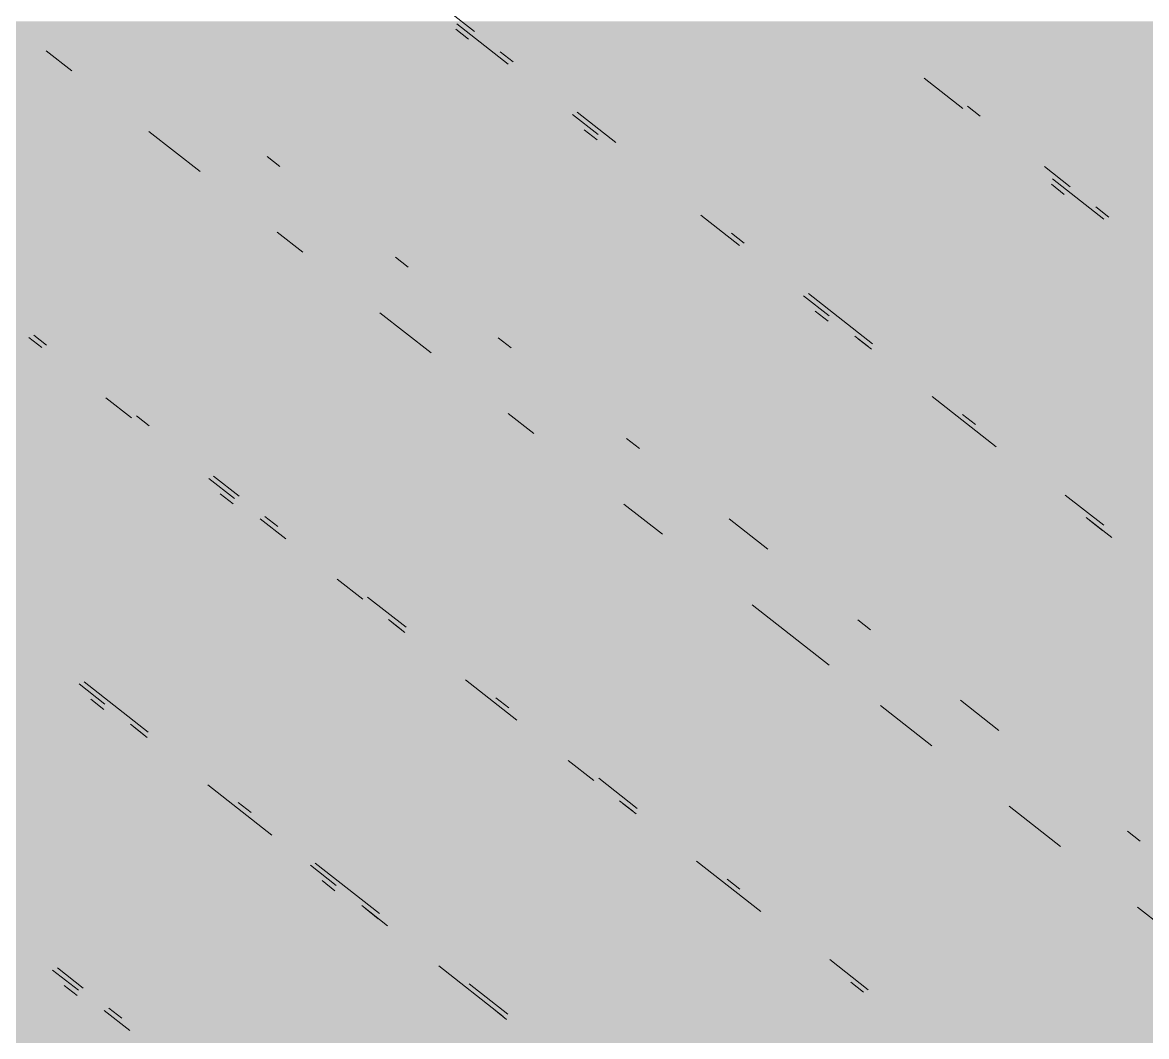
# Model space of a CAD drawing. Header units: millimetres. Extents: x 5 to 1315, y 5 to 292.
# Drawn here: x 1206.563 to 1209.481, y 87.401 to 90.034 of the extents above; entities that cross this region are included whole.
import ezdxf

# ---------------------------------------------------------------- set-up
doc = ezdxf.new("R2010")
doc.units = ezdxf.units.MM
doc.layers.add('EXISTING', color=7, linetype='Continuous')
doc.layers.add('IMAGES', color=7, linetype='Continuous')

# ---------------------------------------------------------------- blocks, each defined once
blk = doc.blocks.new('SHEET_03')
at = {"layer": 'EXISTING', "color": 250, "lineweight": 9}
for p, q in [((307.7367, 90.0103), (307.67, 90.0626)), ((307.7211, 89.9908), (307.6878, 90.0169)), ((307.6909, 90.0306), (307.8242, 89.926)), ((306.6243, 89.9606), (306.691, 89.9083)), ((307.8367, 89.9318), (307.8033, 89.958)), ((308.9035, 89.8892), (309.0035, 89.8108)), ((308.1033, 89.7226), (308.0033, 89.801)), ((309.0493, 89.7905), (309.016, 89.8166)), ((307.9908, 89.7952), (308.0575, 89.7429)), ((306.8909, 89.7513), (307.0242, 89.6467)), ((308.0544, 89.7292), (308.0211, 89.7553)), ((307.2314, 89.6603), (307.198, 89.6865)), ((309.2826, 89.6074), (309.216, 89.6597)), ((309.2368, 89.6277), (309.3701, 89.523)), ((309.2671, 89.5878), (309.2338, 89.614)), ((309.3826, 89.5289), (309.3493, 89.555)), ((308.3241, 89.5336), (308.4241, 89.4551)), ((307.2242, 89.4897), (307.2908, 89.4374)), ((308.4366, 89.461), (308.4032, 89.4871)), ((307.5646, 89.3987), (307.5313, 89.4249)), ((308.5907, 89.3243), (308.6573, 89.272)), ((308.7698, 89.1994), (308.6032, 89.3302)), ((307.4908, 89.2805), (307.6241, 89.1758)), ((308.6543, 89.2583), (308.621, 89.2845)), ((306.5799, 89.2164), (306.6132, 89.1902)), ((306.6257, 89.1961), (306.5924, 89.2223)), ((308.724, 89.2197), (308.7573, 89.1935)), ((307.8312, 89.1895), (307.7979, 89.2156)), ((308.7668, 89.1857), (308.7334, 89.2119)), ((306.7799, 89.0594), (306.8465, 89.0071)), ((308.924, 89.0627), (309.0906, 88.9319)), ((306.8923, 88.9868), (306.859, 89.013)), ((307.8241, 89.0189), (307.8907, 88.9665)), ((309.0364, 88.9901), (309.0031, 89.0163)), ((308.1645, 88.9279), (308.1312, 88.954)), ((307.0465, 88.8502), (307.1131, 88.7979)), ((307.1256, 88.8037), (307.059, 88.856)), ((307.1101, 88.7842), (307.0767, 88.8103)), ((308.124, 88.7834), (308.224, 88.705)), ((309.3697, 88.7285), (309.2697, 88.807)), ((307.2256, 88.7252), (307.1923, 88.7514)), ((307.1798, 88.7455), (307.2464, 88.6932)), ((308.4978, 88.6663), (308.3978, 88.7448)), ((309.3239, 88.7488), (309.3905, 88.6965)), ((309.3666, 88.7148), (309.3333, 88.741)), ((307.3797, 88.5886), (307.4464, 88.5363)), ((307.5589, 88.4637), (307.4589, 88.5421)), ((308.4573, 88.5218), (308.6572, 88.3649)), ((307.513, 88.484), (307.5464, 88.4578)), ((307.5558, 88.45), (307.5225, 88.4761)), ((308.7644, 88.457), (308.7311, 88.4832)), ((306.7107, 88.3163), (306.7773, 88.264)), ((306.8898, 88.1914), (306.7232, 88.3222)), ((307.713, 88.327), (307.8463, 88.2224)), ((306.7743, 88.2503), (306.741, 88.2765)), ((307.8255, 88.2544), (307.7921, 88.2805)), ((308.7905, 88.2603), (308.9238, 88.1556)), ((309.0977, 88.1954), (308.9977, 88.2739)), ((306.844, 88.2117), (306.8773, 88.1855)), ((306.8868, 88.1777), (306.8534, 88.2038)), ((307.9796, 88.1177), (308.0463, 88.0654)), ((307.044, 88.0547), (307.2106, 87.9239)), ((308.1587, 87.9928), (308.0588, 88.0713)), ((307.1564, 87.9821), (307.1231, 88.0083)), ((308.1129, 88.0131), (308.1462, 87.9869)), ((308.1557, 87.9791), (308.1223, 88.0053)), ((309.1238, 87.9987), (309.2571, 87.894)), ((309.4642, 87.9077), (309.4309, 87.9338)), ((307.3106, 87.8454), (307.3772, 87.7931)), ((307.4897, 87.7205), (307.3231, 87.8513)), ((308.3129, 87.8561), (308.4795, 87.7253)), ((307.3742, 87.7794), (307.3408, 87.8056)), ((308.4253, 87.7835), (308.392, 87.8097)), ((307.4439, 87.7408), (307.5105, 87.6885)), ((307.4866, 87.7068), (307.4533, 87.733)), ((309.4571, 87.7371), (309.5237, 87.6848)), ((307.6438, 87.5839), (307.8105, 87.4531)), ((308.7586, 87.5219), (308.6586, 87.6004)), ((306.6415, 87.5732), (306.7082, 87.5208)), ((306.7207, 87.5267), (306.654, 87.579)), ((306.7051, 87.5071), (306.6718, 87.5333)), ((307.823, 87.4589), (307.723, 87.5374)), ((308.7128, 87.5422), (308.7461, 87.5161)), ((306.7748, 87.4685), (306.8415, 87.4162)), ((306.8207, 87.4482), (306.7873, 87.4744)), ((307.8199, 87.4452), (307.7866, 87.4714))]:
    blk.add_line(p, q, dxfattribs=at)
at = {"layer": 'IMAGES', "color": 7}
for points in [[(306.4873, 89.941), (306.5836, 89.941), (306.4873, 90.0374), (306.5836, 90.0374)], [(306.5836, 89.941), (306.8727, 89.941), (306.5836, 90.0374), (306.8727, 90.0374)], [(306.8727, 89.941), (306.9691, 89.941), (306.8727, 90.0374), (306.9691, 90.0374)], [(306.9691, 89.941), (307.0655, 89.941), (306.9691, 90.0374), (307.0655, 90.0374)], [(307.0655, 89.941), (307.5473, 89.941), (307.0655, 90.0374), (307.5473, 90.0374)], [(307.5473, 89.941), (307.6436, 89.941), (307.5473, 90.0374), (307.6436, 90.0374)], [(307.6436, 89.941), (307.74, 89.941), (307.6436, 90.0374), (307.74, 90.0374)], [(307.74, 89.941), (307.8364, 89.941), (307.74, 90.0374), (307.8364, 90.0374)], [(307.8364, 89.941), (308.0291, 89.941), (307.8364, 90.0374), (308.0291, 90.0374)], [(308.0291, 89.941), (308.5109, 89.941), (308.0291, 90.0374), (308.5109, 90.0374)], [(308.5109, 89.941), (308.6073, 89.941), (308.5109, 90.0374), (308.6073, 90.0374)], [(308.6073, 89.941), (308.7036, 89.941), (308.6073, 90.0374), (308.7036, 90.0374)], [(308.7036, 89.941), (308.8, 89.941), (308.7036, 90.0374), (308.8, 90.0374)], [(308.8, 89.941), (308.8964, 89.941), (308.8, 90.0374), (308.8964, 90.0374)], [(308.8964, 89.941), (309.0891, 89.941), (308.8964, 90.0374), (309.0891, 90.0374)], [(309.0891, 89.941), (309.5709, 89.941), (309.0891, 90.0374), (309.5709, 90.0374)], [(306.4873, 89.8446), (306.5836, 89.8446), (306.4873, 89.941), (306.5836, 89.941)], [(306.5836, 89.8446), (306.68, 89.8446), (306.5836, 89.941), (306.68, 89.941)], [(306.68, 89.7482), (306.7764, 89.7482), (306.68, 89.941), (306.7764, 89.941)], [(306.7764, 89.8446), (306.8727, 89.8446), (306.7764, 89.941), (306.8727, 89.941)], [(306.8727, 89.8446), (307.0655, 89.8446), (306.8727, 89.941), (307.0655, 89.941)], [(307.0655, 89.8446), (307.1618, 89.8446), (307.0655, 89.941), (307.1618, 89.941)], [(307.1618, 89.8446), (307.5473, 89.8446), (307.1618, 89.941), (307.5473, 89.941)], [(307.5473, 89.8446), (307.6436, 89.8446), (307.5473, 89.941), (307.6436, 89.941)], [(307.6436, 89.8446), (307.74, 89.8446), (307.6436, 89.941), (307.74, 89.941)], [(307.74, 89.8446), (307.8364, 89.8446), (307.74, 89.941), (307.8364, 89.941)], [(307.8364, 89.8446), (307.9327, 89.8446), (307.8364, 89.941), (307.9327, 89.941)], [(307.9327, 89.8446), (308.0291, 89.8446), (307.9327, 89.941), (308.0291, 89.941)], [(308.0291, 89.8446), (308.1255, 89.8446), (308.0291, 89.941), (308.1255, 89.941)], [(308.1255, 89.8446), (308.7036, 89.8446), (308.1255, 89.941), (308.7036, 89.941)], [(308.7036, 89.8446), (308.8, 89.8446), (308.7036, 89.941), (308.8, 89.941)], [(308.8, 89.8446), (308.8964, 89.8446), (308.8, 89.941), (308.8964, 89.941)], [(308.8964, 89.8446), (308.9927, 89.8446), (308.8964, 89.941), (308.9927, 89.941)], [(308.9927, 89.8446), (309.0891, 89.8446), (308.9927, 89.941), (309.0891, 89.941)], [(309.0891, 89.8446), (309.1855, 89.8446), (309.0891, 89.941), (309.1855, 89.941)], [(309.1855, 89.8446), (309.6673, 89.8446), (309.1855, 89.941), (309.6673, 89.941)], [(306.1018, 89.7482), (306.5836, 89.7482), (306.1018, 89.8446), (306.5836, 89.8446)], [(306.5836, 89.7482), (306.68, 89.7482), (306.5836, 89.8446), (306.68, 89.8446)], [(306.7764, 89.7482), (306.8727, 89.7482), (306.7764, 89.8446), (306.8727, 89.8446)], [(306.8727, 89.7482), (307.0655, 89.7482), (306.8727, 89.8446), (307.0655, 89.8446)], [(307.0655, 89.7482), (307.1618, 89.7482), (307.0655, 89.8446), (307.1618, 89.8446)], [(307.1618, 89.7482), (307.2582, 89.7482), (307.1618, 89.8446), (307.2582, 89.8446)], [(307.2582, 89.7482), (307.74, 89.7482), (307.2582, 89.8446), (307.74, 89.8446)], [(307.74, 89.7482), (307.8364, 89.7482), (307.74, 89.8446), (307.8364, 89.8446)], [(307.8364, 89.7482), (307.9327, 89.7482), (307.8364, 89.8446), (307.9327, 89.8446)], [(307.9327, 89.7482), (308.0291, 89.7482), (307.9327, 89.8446), (308.0291, 89.8446)], [(308.0291, 89.7482), (308.1255, 89.7482), (308.0291, 89.8446), (308.1255, 89.8446)], [(308.1255, 89.7482), (308.2218, 89.7482), (308.1255, 89.8446), (308.2218, 89.8446)], [(308.2218, 89.7482), (308.8, 89.7482), (308.2218, 89.8446), (308.8, 89.8446)], [(308.8, 89.7482), (308.8964, 89.7482), (308.8, 89.8446), (308.8964, 89.8446)], [(308.8964, 89.7482), (309.0891, 89.7482), (308.8964, 89.8446), (309.0891, 89.8446)], [(309.0891, 89.7482), (309.2818, 89.7482), (309.0891, 89.8446), (309.2818, 89.8446)], [(309.2818, 89.7482), (309.7636, 89.7482), (309.2818, 89.8446), (309.7636, 89.8446)], [(306.1982, 89.6518), (306.68, 89.6518), (306.1982, 89.7482), (306.68, 89.7482)], [(306.68, 89.6518), (306.8727, 89.6518), (306.68, 89.7482), (306.8727, 89.7482)], [(306.8727, 89.6518), (306.9691, 89.6518), (306.8727, 89.7482), (306.9691, 89.7482)], [(306.9691, 89.6518), (307.0655, 89.6518), (306.9691, 89.7482), (307.0655, 89.7482)], [(307.0655, 89.6518), (307.1618, 89.6518), (307.0655, 89.7482), (307.1618, 89.7482)], [(307.1618, 89.6518), (307.2582, 89.6518), (307.1618, 89.7482), (307.2582, 89.7482)], [(307.2582, 89.6518), (307.3545, 89.6518), (307.2582, 89.7482), (307.3545, 89.7482)], [(307.3545, 89.6518), (307.8364, 89.6518), (307.3545, 89.7482), (307.8364, 89.7482)], [(307.8364, 89.6518), (307.9327, 89.6518), (307.8364, 89.7482), (307.9327, 89.7482)], [(307.9327, 89.6518), (308.0291, 89.6518), (307.9327, 89.7482), (308.0291, 89.7482)], [(308.0291, 89.6518), (308.2218, 89.6518), (308.0291, 89.7482), (308.2218, 89.7482)], [(308.2218, 89.6518), (308.3182, 89.6518), (308.2218, 89.7482), (308.3182, 89.7482)], [(308.3182, 89.6518), (308.4145, 89.6518), (308.3182, 89.7482), (308.4145, 89.7482)], [(308.4145, 89.6518), (308.8964, 89.6518), (308.4145, 89.7482), (308.8964, 89.7482)], [(308.8964, 89.6518), (308.9927, 89.6518), (308.8964, 89.7482), (308.9927, 89.7482)], [(308.9927, 89.5554), (309.0891, 89.5554), (308.9927, 89.7482), (309.0891, 89.7482)], [(309.0891, 89.6518), (309.1855, 89.6518), (309.0891, 89.7482), (309.1855, 89.7482)], [(309.1855, 89.6518), (309.2818, 89.6518), (309.1855, 89.7482), (309.2818, 89.7482)], [(309.2818, 89.6518), (309.3782, 89.6518), (309.2818, 89.7482), (309.3782, 89.7482)], [(309.3782, 89.6518), (309.86, 89.6518), (309.3782, 89.7482), (309.86, 89.7482)], [(306.3909, 89.5554), (306.8727, 89.5554), (306.3909, 89.6518), (306.8727, 89.6518)], [(306.8727, 89.5554), (306.9691, 89.5554), (306.8727, 89.6518), (306.9691, 89.6518)], [(306.9691, 89.5554), (307.0655, 89.5554), (306.9691, 89.6518), (307.0655, 89.6518)], [(307.0655, 89.5554), (307.3545, 89.5554), (307.0655, 89.6518), (307.3545, 89.6518)], [(307.3545, 89.5554), (307.4509, 89.5554), (307.3545, 89.6518), (307.4509, 89.6518)], [(307.4509, 89.5554), (307.5473, 89.5554), (307.4509, 89.6518), (307.5473, 89.6518)], [(307.5473, 89.5554), (307.9327, 89.5554), (307.5473, 89.6518), (307.9327, 89.6518)], [(307.9327, 89.5554), (308.0291, 89.5554), (307.9327, 89.6518), (308.0291, 89.6518)], [(308.0291, 89.5554), (308.1255, 89.5554), (308.0291, 89.6518), (308.1255, 89.6518)], [(308.1255, 89.5554), (308.2218, 89.5554), (308.1255, 89.6518), (308.2218, 89.6518)], [(308.2218, 89.5554), (308.3182, 89.5554), (308.2218, 89.6518), (308.3182, 89.6518)], [(308.3182, 89.5554), (308.4145, 89.5554), (308.3182, 89.6518), (308.4145, 89.6518)], [(308.4145, 89.5554), (308.5109, 89.5554), (308.4145, 89.6518), (308.5109, 89.6518)], [(308.5109, 89.5554), (308.9927, 89.5554), (308.5109, 89.6518), (308.9927, 89.6518)], [(309.0891, 89.5554), (309.1855, 89.5554), (309.0891, 89.6518), (309.1855, 89.6518)], [(309.1855, 89.5554), (309.2818, 89.5554), (309.1855, 89.6518), (309.2818, 89.6518)], [(309.2818, 89.5554), (309.3782, 89.5554), (309.2818, 89.6518), (309.3782, 89.6518)], [(309.3782, 89.5554), (309.5709, 89.5554), (309.3782, 89.6518), (309.5709, 89.6518)], [(306.4873, 89.4589), (306.9691, 89.4589), (306.4873, 89.5554), (306.9691, 89.5554)], [(306.9691, 89.4589), (307.0655, 89.4589), (306.9691, 89.5554), (307.0655, 89.5554)], [(307.0655, 89.4589), (307.1618, 89.4589), (307.0655, 89.5554), (307.1618, 89.5554)], [(307.1618, 89.4589), (307.2582, 89.4589), (307.1618, 89.5554), (307.2582, 89.5554)], [(307.2582, 89.4589), (307.3545, 89.4589), (307.2582, 89.5554), (307.3545, 89.5554)], [(307.3545, 89.4589), (307.4509, 89.4589), (307.3545, 89.5554), (307.4509, 89.5554)], [(307.4509, 89.4589), (307.5473, 89.4589), (307.4509, 89.5554), (307.5473, 89.5554)], [(307.5473, 89.4589), (307.6436, 89.4589), (307.5473, 89.5554), (307.6436, 89.5554)], [(307.6436, 89.4589), (308.1255, 89.4589), (307.6436, 89.5554), (308.1255, 89.5554)], [(308.1255, 89.4589), (308.2218, 89.4589), (308.1255, 89.5554), (308.2218, 89.5554)], [(308.2218, 89.4589), (308.4145, 89.4589), (308.2218, 89.5554), (308.4145, 89.5554)], [(308.4145, 89.4589), (308.5109, 89.4589), (308.4145, 89.5554), (308.5109, 89.5554)], [(308.5109, 89.4589), (308.6073, 89.4589), (308.5109, 89.5554), (308.6073, 89.5554)], [(308.6073, 89.4589), (309.0891, 89.4589), (308.6073, 89.5554), (309.0891, 89.5554)], [(309.0891, 89.4589), (309.2818, 89.4589), (309.0891, 89.5554), (309.2818, 89.5554)], [(309.2818, 89.4589), (309.3782, 89.4589), (309.2818, 89.5554), (309.3782, 89.5554)], [(309.3782, 89.4589), (309.4745, 89.4589), (309.3782, 89.5554), (309.4745, 89.5554)], [(309.4745, 89.4589), (309.5709, 89.4589), (309.4745, 89.5554), (309.5709, 89.5554)], [(306.4873, 89.3625), (306.5836, 89.3625), (306.4873, 89.4589), (306.5836, 89.4589)], [(306.5836, 89.3625), (307.0655, 89.3625), (306.5836, 89.4589), (307.0655, 89.4589)], [(307.0655, 89.3625), (307.1618, 89.3625), (307.0655, 89.4589), (307.1618, 89.4589)], [(307.1618, 89.3625), (307.2582, 89.3625), (307.1618, 89.4589), (307.2582, 89.4589)], [(307.2582, 89.3625), (307.3545, 89.3625), (307.2582, 89.4589), (307.3545, 89.4589)], [(307.3545, 89.3625), (307.4509, 89.3625), (307.3545, 89.4589), (307.4509, 89.4589)], [(307.4509, 89.2661), (307.5473, 89.2661), (307.4509, 89.4589), (307.5473, 89.4589)], [(307.5473, 89.3625), (307.6436, 89.3625), (307.5473, 89.4589), (307.6436, 89.4589)], [(307.6436, 89.3625), (307.74, 89.3625), (307.6436, 89.4589), (307.74, 89.4589)], [(307.74, 89.3625), (308.2218, 89.3625), (307.74, 89.4589), (308.2218, 89.4589)], [(308.2218, 89.3625), (308.3182, 89.3625), (308.2218, 89.4589), (308.3182, 89.4589)], [(308.3182, 89.3625), (308.4145, 89.3625), (308.3182, 89.4589), (308.4145, 89.4589)], [(308.4145, 89.3625), (308.5109, 89.3625), (308.4145, 89.4589), (308.5109, 89.4589)], [(308.5109, 89.3625), (308.6073, 89.3625), (308.5109, 89.4589), (308.6073, 89.4589)], [(308.6073, 89.3625), (308.7036, 89.3625), (308.6073, 89.4589), (308.7036, 89.4589)], [(308.7036, 89.3625), (309.2818, 89.3625), (308.7036, 89.4589), (309.2818, 89.4589)], [(309.2818, 89.3625), (309.3782, 89.3625), (309.2818, 89.4589), (309.3782, 89.4589)], [(309.3782, 89.3625), (309.4745, 89.3625), (309.3782, 89.4589), (309.4745, 89.4589)], [(309.4745, 89.3625), (309.5709, 89.3625), (309.4745, 89.4589), (309.5709, 89.4589)], [(306.4873, 89.2661), (306.5836, 89.2661), (306.4873, 89.3625), (306.5836, 89.3625)], [(306.5836, 89.2661), (307.1618, 89.2661), (306.5836, 89.3625), (307.1618, 89.3625)], [(307.1618, 89.2661), (307.2582, 89.2661), (307.1618, 89.3625), (307.2582, 89.3625)], [(307.2582, 89.2661), (307.3545, 89.2661), (307.2582, 89.3625), (307.3545, 89.3625)], [(307.3545, 89.2661), (307.4509, 89.2661), (307.3545, 89.3625), (307.4509, 89.3625)], [(307.5473, 89.2661), (307.6436, 89.2661), (307.5473, 89.3625), (307.6436, 89.3625)], [(307.6436, 89.2661), (307.74, 89.2661), (307.6436, 89.3625), (307.74, 89.3625)], [(307.74, 89.2661), (307.8364, 89.2661), (307.74, 89.3625), (307.8364, 89.3625)], [(307.8364, 89.2661), (307.9327, 89.2661), (307.8364, 89.3625), (307.9327, 89.3625)], [(307.9327, 89.2661), (308.3182, 89.2661), (307.9327, 89.3625), (308.3182, 89.3625)], [(308.3182, 89.2661), (308.5109, 89.2661), (308.3182, 89.3625), (308.5109, 89.3625)], [(308.5109, 89.2661), (308.7036, 89.2661), (308.5109, 89.3625), (308.7036, 89.3625)], [(308.7036, 89.2661), (308.8, 89.2661), (308.7036, 89.3625), (308.8, 89.3625)], [(308.8, 89.2661), (308.8964, 89.2661), (308.8, 89.3625), (308.8964, 89.3625)], [(308.8964, 89.2661), (309.3782, 89.2661), (308.8964, 89.3625), (309.3782, 89.3625)], [(309.3782, 89.2661), (309.4745, 89.2661), (309.3782, 89.3625), (309.4745, 89.3625)], [(309.4745, 89.2661), (309.5709, 89.2661), (309.4745, 89.3625), (309.5709, 89.3625)], [(306.4873, 89.1697), (306.68, 89.1697), (306.4873, 89.2661), (306.68, 89.2661)], [(306.68, 89.1697), (306.7764, 89.1697), (306.68, 89.2661), (306.7764, 89.2661)], [(306.7764, 89.1697), (307.3545, 89.1697), (306.7764, 89.2661), (307.3545, 89.2661)], [(307.3545, 89.1697), (307.4509, 89.1697), (307.3545, 89.2661), (307.4509, 89.2661)], [(307.4509, 89.1697), (307.5473, 89.1697), (307.4509, 89.2661), (307.5473, 89.2661)], [(307.5473, 89.1697), (307.6436, 89.1697), (307.5473, 89.2661), (307.6436, 89.2661)], [(307.6436, 89.1697), (307.74, 89.1697), (307.6436, 89.2661), (307.74, 89.2661)], [(307.74, 89.1697), (307.8364, 89.1697), (307.74, 89.2661), (307.8364, 89.2661)], [(307.8364, 89.1697), (307.9327, 89.1697), (307.8364, 89.2661), (307.9327, 89.2661)], [(307.9327, 89.1697), (308.0291, 89.1697), (307.9327, 89.2661), (308.0291, 89.2661)], [(308.0291, 89.1697), (308.5109, 89.1697), (308.0291, 89.2661), (308.5109, 89.2661)], [(308.5109, 89.1697), (308.6073, 89.1697), (308.5109, 89.2661), (308.6073, 89.2661)], [(308.6073, 89.1697), (308.8, 89.1697), (308.6073, 89.2661), (308.8, 89.2661)], [(308.8, 89.1697), (308.8964, 89.1697), (308.8, 89.2661), (308.8964, 89.2661)], [(308.8964, 89.1697), (308.9927, 89.1697), (308.8964, 89.2661), (308.9927, 89.2661)], [(308.9927, 89.1697), (309.4745, 89.1697), (308.9927, 89.2661), (309.4745, 89.2661)], [(309.4745, 89.1697), (309.5709, 89.1697), (309.4745, 89.2661), (309.5709, 89.2661)], [(306.4873, 89.0733), (306.5836, 89.0733), (306.4873, 89.1697), (306.5836, 89.1697)], [(306.5836, 89.0733), (306.68, 89.0733), (306.5836, 89.1697), (306.68, 89.1697)], [(306.68, 89.0733), (306.7764, 89.0733), (306.68, 89.1697), (306.7764, 89.1697)], [(306.7764, 89.0733), (306.8727, 89.0733), (306.7764, 89.1697), (306.8727, 89.1697)], [(306.8727, 89.0733), (306.9691, 89.0733), (306.8727, 89.1697), (306.9691, 89.1697)], [(306.9691, 89.0733), (307.4509, 89.0733), (306.9691, 89.1697), (307.4509, 89.1697)], [(307.4509, 89.0733), (307.5473, 89.0733), (307.4509, 89.1697), (307.5473, 89.1697)], [(307.5473, 89.0733), (307.6436, 89.0733), (307.5473, 89.1697), (307.6436, 89.1697)], [(307.6436, 89.0733), (307.74, 89.0733), (307.6436, 89.1697), (307.74, 89.1697)], [(307.74, 88.9769), (307.8364, 88.9769), (307.74, 89.1697), (307.8364, 89.1697)], [(307.8364, 89.0733), (307.9327, 89.0733), (307.8364, 89.1697), (307.9327, 89.1697)], [(307.9327, 89.0733), (308.0291, 89.0733), (307.9327, 89.1697), (308.0291, 89.1697)], [(308.0291, 89.0733), (308.1255, 89.0733), (308.0291, 89.1697), (308.1255, 89.1697)], [(308.1255, 89.0733), (308.2218, 89.0733), (308.1255, 89.1697), (308.2218, 89.1697)], [(308.2218, 88.9769), (308.7036, 88.9769), (308.2218, 89.1697), (308.7036, 89.1697)], [(308.7036, 89.0733), (308.8, 89.0733), (308.7036, 89.1697), (308.8, 89.1697)], [(308.8, 89.0733), (308.8964, 89.0733), (308.8, 89.1697), (308.8964, 89.1697)], [(308.8964, 89.0733), (308.9927, 89.0733), (308.8964, 89.1697), (308.9927, 89.1697)], [(308.9927, 89.0733), (309.5709, 89.0733), (308.9927, 89.1697), (309.5709, 89.1697)], [(306.1018, 88.9769), (306.5836, 88.9769), (306.1018, 89.0733), (306.5836, 89.0733)], [(306.5836, 88.9769), (306.68, 88.9769), (306.5836, 89.0733), (306.68, 89.0733)], [(306.68, 88.9769), (306.8727, 88.9769), (306.68, 89.0733), (306.8727, 89.0733)], [(306.8727, 88.9769), (306.9691, 88.9769), (306.8727, 89.0733), (306.9691, 89.0733)], [(306.9691, 88.9769), (307.0655, 88.9769), (306.9691, 89.0733), (307.0655, 89.0733)], [(307.0655, 88.9769), (307.5473, 88.9769), (307.0655, 89.0733), (307.5473, 89.0733)], [(307.5473, 88.9769), (307.6436, 88.9769), (307.5473, 89.0733), (307.6436, 89.0733)], [(307.6436, 88.9769), (307.74, 88.9769), (307.6436, 89.0733), (307.74, 89.0733)], [(307.8364, 88.9769), (307.9327, 88.9769), (307.8364, 89.0733), (307.9327, 89.0733)], [(307.9327, 88.8805), (308.0291, 88.8805), (307.9327, 89.0733), (308.0291, 89.0733)], [(308.0291, 88.8805), (308.1255, 88.8805), (308.0291, 89.0733), (308.1255, 89.0733)], [(308.1255, 88.9769), (308.2218, 88.9769), (308.1255, 89.0733), (308.2218, 89.0733)], [(308.7036, 88.9769), (308.8, 88.9769), (308.7036, 89.0733), (308.8, 89.0733)], [(308.8, 88.9769), (308.8964, 88.9769), (308.8, 89.0733), (308.8964, 89.0733)], [(308.8964, 88.9769), (309.0891, 88.9769), (308.8964, 89.0733), (309.0891, 89.0733)], [(309.0891, 88.9769), (309.1855, 88.9769), (309.0891, 89.0733), (309.1855, 89.0733)], [(309.1855, 88.9769), (309.7636, 88.9769), (309.1855, 89.0733), (309.7636, 89.0733)], [(306.1982, 88.8805), (306.68, 88.8805), (306.1982, 88.9769), (306.68, 88.9769)], [(306.68, 88.8805), (306.7764, 88.8805), (306.68, 88.9769), (306.7764, 88.9769)], [(306.7764, 88.8805), (306.8727, 88.8805), (306.7764, 88.9769), (306.8727, 88.9769)], [(306.8727, 88.8805), (306.9691, 88.8805), (306.8727, 88.9769), (306.9691, 88.9769)], [(306.9691, 88.8805), (307.0655, 88.8805), (306.9691, 88.9769), (307.0655, 88.9769)], [(307.0655, 88.8805), (307.1618, 88.8805), (307.0655, 88.9769), (307.1618, 88.9769)], [(307.1618, 88.8805), (307.2582, 88.8805), (307.1618, 88.9769), (307.2582, 88.9769)], [(307.2582, 88.8805), (307.74, 88.8805), (307.2582, 88.9769), (307.74, 88.9769)], [(307.74, 88.8805), (307.8364, 88.8805), (307.74, 88.9769), (307.8364, 88.9769)], [(307.8364, 88.8805), (307.9327, 88.8805), (307.8364, 88.9769), (307.9327, 88.9769)], [(308.1255, 88.8805), (308.2218, 88.8805), (308.1255, 88.9769), (308.2218, 88.9769)], [(308.2218, 88.8805), (308.3182, 88.8805), (308.2218, 88.9769), (308.3182, 88.9769)], [(308.3182, 88.8805), (308.4145, 88.8805), (308.3182, 88.9769), (308.4145, 88.9769)], [(308.4145, 88.8805), (308.8964, 88.8805), (308.4145, 88.9769), (308.8964, 88.9769)], [(308.8964, 88.8805), (308.9927, 88.8805), (308.8964, 88.9769), (308.9927, 88.9769)], [(308.9927, 88.8805), (309.1855, 88.8805), (308.9927, 88.9769), (309.1855, 88.9769)], [(309.1855, 88.8805), (309.2818, 88.8805), (309.1855, 88.9769), (309.2818, 88.9769)], [(309.2818, 88.8805), (309.3782, 88.8805), (309.2818, 88.9769), (309.3782, 88.9769)], [(309.3782, 88.8805), (309.86, 88.8805), (309.3782, 88.9769), (309.86, 88.9769)], [(306.2945, 88.7841), (306.7764, 88.7841), (306.2945, 88.8805), (306.7764, 88.8805)], [(306.7764, 88.7841), (306.8727, 88.7841), (306.7764, 88.8805), (306.8727, 88.8805)], [(306.8727, 88.7841), (306.9691, 88.7841), (306.8727, 88.8805), (306.9691, 88.8805)], [(306.9691, 88.7841), (307.0655, 88.7841), (306.9691, 88.8805), (307.0655, 88.8805)], [(307.0655, 88.7841), (307.1618, 88.7841), (307.0655, 88.8805), (307.1618, 88.8805)], [(307.1618, 88.7841), (307.2582, 88.7841), (307.1618, 88.8805), (307.2582, 88.8805)], [(307.2582, 88.7841), (307.3545, 88.7841), (307.2582, 88.8805), (307.3545, 88.8805)], [(307.3545, 88.7841), (307.8364, 88.7841), (307.3545, 88.8805), (307.8364, 88.8805)], [(307.8364, 88.7841), (307.9327, 88.7841), (307.8364, 88.8805), (307.9327, 88.8805)], [(307.9327, 88.7841), (308.0291, 88.7841), (307.9327, 88.8805), (308.0291, 88.8805)], [(308.0291, 88.7841), (308.1255, 88.7841), (308.0291, 88.8805), (308.1255, 88.8805)], [(308.1255, 88.7841), (308.2218, 88.7841), (308.1255, 88.8805), (308.2218, 88.8805)], [(308.2218, 88.7841), (308.3182, 88.7841), (308.2218, 88.8805), (308.3182, 88.8805)], [(308.3182, 88.7841), (308.4145, 88.7841), (308.3182, 88.8805), (308.4145, 88.8805)], [(308.4145, 88.7841), (308.5109, 88.7841), (308.4145, 88.8805), (308.5109, 88.8805)], [(308.5109, 88.7841), (309.0891, 88.7841), (308.5109, 88.8805), (309.0891, 88.8805)], [(309.0891, 88.7841), (309.1855, 88.7841), (309.0891, 88.8805), (309.1855, 88.8805)], [(309.1855, 88.7841), (309.3782, 88.7841), (309.1855, 88.8805), (309.3782, 88.8805)], [(309.3782, 88.7841), (309.4745, 88.7841), (309.3782, 88.8805), (309.4745, 88.8805)], [(309.4745, 88.7841), (310.1491, 88.7841), (309.4745, 88.8805), (310.1491, 88.8805)], [(306.3909, 88.6877), (306.9691, 88.6877), (306.3909, 88.7841), (306.9691, 88.7841)], [(306.9691, 88.6877), (307.0655, 88.6877), (306.9691, 88.7841), (307.0655, 88.7841)], [(307.0655, 88.6877), (307.2582, 88.6877), (307.0655, 88.7841), (307.2582, 88.7841)], [(307.2582, 88.6877), (307.3545, 88.6877), (307.2582, 88.7841), (307.3545, 88.7841)], [(307.3545, 88.6877), (307.4509, 88.6877), (307.3545, 88.7841), (307.4509, 88.7841)], [(307.4509, 88.6877), (307.9327, 88.6877), (307.4509, 88.7841), (307.9327, 88.7841)], [(307.9327, 88.6877), (308.0291, 88.6877), (307.9327, 88.7841), (308.0291, 88.7841)], [(308.0291, 88.6877), (308.1255, 88.6877), (308.0291, 88.7841), (308.1255, 88.7841)], [(308.1255, 88.6877), (308.2218, 88.6877), (308.1255, 88.7841), (308.2218, 88.7841)], [(308.2218, 88.6877), (308.3182, 88.6877), (308.2218, 88.7841), (308.3182, 88.7841)], [(308.3182, 88.6877), (308.4145, 88.6877), (308.3182, 88.7841), (308.4145, 88.7841)], [(308.4145, 88.6877), (308.5109, 88.6877), (308.4145, 88.7841), (308.5109, 88.7841)], [(308.5109, 88.6877), (308.6073, 88.6877), (308.5109, 88.7841), (308.6073, 88.7841)], [(308.6073, 88.6877), (309.0891, 88.6877), (308.6073, 88.7841), (309.0891, 88.7841)], [(309.0891, 88.6877), (309.1855, 88.6877), (309.0891, 88.7841), (309.1855, 88.7841)], [(309.1855, 88.6877), (309.2818, 88.6877), (309.1855, 88.7841), (309.2818, 88.7841)], [(309.2818, 88.6877), (309.3782, 88.6877), (309.2818, 88.7841), (309.3782, 88.7841)], [(309.3782, 88.6877), (309.4745, 88.6877), (309.3782, 88.7841), (309.4745, 88.7841)], [(309.4745, 88.6877), (309.5709, 88.6877), (309.4745, 88.7841), (309.5709, 88.7841)], [(306.4873, 88.5913), (306.5836, 88.5913), (306.4873, 88.6877), (306.5836, 88.6877)], [(306.5836, 88.5913), (307.0655, 88.5913), (306.5836, 88.6877), (307.0655, 88.6877)], [(307.0655, 88.5913), (307.1618, 88.5913), (307.0655, 88.6877), (307.1618, 88.6877)], [(307.1618, 88.5913), (307.2582, 88.5913), (307.1618, 88.6877), (307.2582, 88.6877)], [(307.2582, 88.5913), (307.3545, 88.5913), (307.2582, 88.6877), (307.3545, 88.6877)], [(307.3545, 88.5913), (307.4509, 88.5913), (307.3545, 88.6877), (307.4509, 88.6877)], [(307.4509, 88.5913), (308.0291, 88.5913), (307.4509, 88.6877), (308.0291, 88.6877)], [(308.0291, 88.5913), (308.2218, 88.5913), (308.0291, 88.6877), (308.2218, 88.6877)], [(308.2218, 88.5913), (308.3182, 88.5913), (308.2218, 88.6877), (308.3182, 88.6877)], [(308.3182, 88.5913), (308.4145, 88.5913), (308.3182, 88.6877), (308.4145, 88.6877)], [(308.4145, 88.5913), (308.6073, 88.5913), (308.4145, 88.6877), (308.6073, 88.6877)], [(308.6073, 88.5913), (308.7036, 88.5913), (308.6073, 88.6877), (308.7036, 88.6877)], [(308.7036, 88.5913), (308.8, 88.5913), (308.7036, 88.6877), (308.8, 88.6877)], [(308.8, 88.5913), (309.1855, 88.5913), (308.8, 88.6877), (309.1855, 88.6877)], [(309.1855, 88.5913), (309.2818, 88.5913), (309.1855, 88.6877), (309.2818, 88.6877)], [(309.2818, 88.5913), (309.3782, 88.5913), (309.2818, 88.6877), (309.3782, 88.6877)], [(309.3782, 88.5913), (309.4745, 88.5913), (309.3782, 88.6877), (309.4745, 88.6877)], [(309.4745, 88.5913), (309.5709, 88.5913), (309.4745, 88.6877), (309.5709, 88.6877)], [(306.4873, 88.4949), (306.5836, 88.4949), (306.4873, 88.5913), (306.5836, 88.5913)], [(306.5836, 88.4949), (306.68, 88.4949), (306.5836, 88.5913), (306.68, 88.5913)], [(306.68, 88.4949), (307.1618, 88.4949), (306.68, 88.5913), (307.1618, 88.5913)], [(307.1618, 88.4949), (307.2582, 88.4949), (307.1618, 88.5913), (307.2582, 88.5913)], [(307.2582, 88.4949), (307.3545, 88.4949), (307.2582, 88.5913), (307.3545, 88.5913)], [(307.3545, 88.4949), (307.5473, 88.4949), (307.3545, 88.5913), (307.5473, 88.5913)], [(307.5473, 88.4949), (307.6436, 88.4949), (307.5473, 88.5913), (307.6436, 88.5913)], [(307.6436, 88.4949), (307.74, 88.4949), (307.6436, 88.5913), (307.74, 88.5913)], [(307.74, 88.4949), (308.1255, 88.4949), (307.74, 88.5913), (308.1255, 88.5913)], [(308.1255, 88.4949), (308.2218, 88.4949), (308.1255, 88.5913), (308.2218, 88.5913)], [(308.2218, 88.4949), (308.3182, 88.4949), (308.2218, 88.5913), (308.3182, 88.5913)], [(308.3182, 88.4949), (308.4145, 88.4949), (308.3182, 88.5913), (308.4145, 88.5913)], [(308.4145, 88.4949), (308.5109, 88.4949), (308.4145, 88.5913), (308.5109, 88.5913)], [(308.5109, 88.4949), (308.6073, 88.4949), (308.5109, 88.5913), (308.6073, 88.5913)], [(308.6073, 88.4949), (308.7036, 88.4949), (308.6073, 88.5913), (308.7036, 88.5913)], [(308.7036, 88.4949), (308.8, 88.4949), (308.7036, 88.5913), (308.8, 88.5913)], [(308.8, 88.4949), (308.8964, 88.4949), (308.8, 88.5913), (308.8964, 88.5913)], [(308.8964, 88.4949), (309.2818, 88.4949), (308.8964, 88.5913), (309.2818, 88.5913)], [(309.2818, 88.4949), (309.3782, 88.4949), (309.2818, 88.5913), (309.3782, 88.5913)], [(309.3782, 88.4949), (309.4745, 88.4949), (309.3782, 88.5913), (309.4745, 88.5913)], [(309.4745, 88.4949), (309.6673, 88.4949), (309.4745, 88.5913), (309.6673, 88.5913)], [(306.4873, 88.3985), (306.5836, 88.3985), (306.4873, 88.4949), (306.5836, 88.4949)], [(306.5836, 88.3985), (306.68, 88.3985), (306.5836, 88.4949), (306.68, 88.4949)], [(306.68, 88.3985), (306.7764, 88.3985), (306.68, 88.4949), (306.7764, 88.4949)], [(306.7764, 88.3985), (306.8727, 88.3985), (306.7764, 88.4949), (306.8727, 88.4949)], [(306.8727, 88.3985), (307.4509, 88.3985), (306.8727, 88.4949), (307.4509, 88.4949)], [(307.4509, 88.3985), (307.6436, 88.3985), (307.4509, 88.4949), (307.6436, 88.4949)], [(307.6436, 88.3985), (307.74, 88.3985), (307.6436, 88.4949), (307.74, 88.4949)], [(307.74, 88.3985), (308.2218, 88.3985), (307.74, 88.4949), (308.2218, 88.4949)], [(308.2218, 88.3985), (308.4145, 88.3985), (308.2218, 88.4949), (308.4145, 88.4949)], [(308.4145, 88.3985), (308.5109, 88.3985), (308.4145, 88.4949), (308.5109, 88.4949)], [(308.5109, 88.3985), (308.7036, 88.3985), (308.5109, 88.4949), (308.7036, 88.4949)], [(308.7036, 88.3985), (308.8964, 88.3985), (308.7036, 88.4949), (308.8964, 88.4949)], [(308.8964, 88.3985), (308.9927, 88.3985), (308.8964, 88.4949), (308.9927, 88.4949)], [(308.9927, 88.3985), (309.0891, 88.3985), (308.9927, 88.4949), (309.0891, 88.4949)], [(309.0891, 88.3985), (309.4745, 88.3985), (309.0891, 88.4949), (309.4745, 88.4949)], [(309.4745, 88.3985), (309.5709, 88.3985), (309.4745, 88.4949), (309.5709, 88.4949)], [(306.4873, 88.3021), (306.5836, 88.3021), (306.4873, 88.3985), (306.5836, 88.3985)], [(306.5836, 88.3021), (306.7764, 88.3021), (306.5836, 88.3985), (306.7764, 88.3985)], [(306.7764, 88.3021), (306.8727, 88.3021), (306.7764, 88.3985), (306.8727, 88.3985)], [(306.8727, 88.3021), (306.9691, 88.3021), (306.8727, 88.3985), (306.9691, 88.3985)], [(306.9691, 88.3021), (307.4509, 88.3021), (306.9691, 88.3985), (307.4509, 88.3985)], [(307.4509, 88.3021), (307.5473, 88.3021), (307.4509, 88.3985), (307.5473, 88.3985)], [(307.5473, 88.3021), (307.6436, 88.3021), (307.5473, 88.3985), (307.6436, 88.3985)], [(307.6436, 88.3021), (307.8364, 88.3021), (307.6436, 88.3985), (307.8364, 88.3985)], [(307.8364, 88.3021), (307.9327, 88.3021), (307.8364, 88.3985), (307.9327, 88.3985)], [(307.9327, 88.3021), (308.4145, 88.3021), (307.9327, 88.3985), (308.4145, 88.3985)], [(308.4145, 88.3021), (308.5109, 88.3021), (308.4145, 88.3985), (308.5109, 88.3985)], [(308.5109, 88.3021), (308.6073, 88.3021), (308.5109, 88.3985), (308.6073, 88.3985)], [(308.6073, 88.3021), (308.7036, 88.3021), (308.6073, 88.3985), (308.7036, 88.3985)], [(308.7036, 88.3021), (308.8, 88.3021), (308.7036, 88.3985), (308.8, 88.3985)], [(308.8, 88.3021), (308.8964, 88.3021), (308.8, 88.3985), (308.8964, 88.3985)], [(308.8964, 88.3021), (308.9927, 88.3021), (308.8964, 88.3985), (308.9927, 88.3985)], [(308.9927, 88.3021), (309.0891, 88.3021), (308.9927, 88.3985), (309.0891, 88.3985)], [(309.0891, 88.3021), (309.1855, 88.3021), (309.0891, 88.3985), (309.1855, 88.3985)], [(309.1855, 88.3021), (309.5709, 88.3021), (309.1855, 88.3985), (309.5709, 88.3985)], [(306.0055, 88.2057), (306.5836, 88.2057), (306.0055, 88.3021), (306.5836, 88.3021)], [(306.5836, 88.2057), (306.68, 88.2057), (306.5836, 88.3021), (306.68, 88.3021)], [(306.68, 88.2057), (306.7764, 88.2057), (306.68, 88.3021), (306.7764, 88.3021)], [(306.7764, 88.1093), (306.8727, 88.1093), (306.7764, 88.3021), (306.8727, 88.3021)], [(306.8727, 88.2057), (307.0655, 88.2057), (306.8727, 88.3021), (307.0655, 88.3021)], [(307.0655, 88.2057), (307.5473, 88.2057), (307.0655, 88.3021), (307.5473, 88.3021)], [(307.5473, 88.2057), (307.6436, 88.2057), (307.5473, 88.3021), (307.6436, 88.3021)], [(307.6436, 88.2057), (307.74, 88.2057), (307.6436, 88.3021), (307.74, 88.3021)], [(307.74, 88.2057), (307.8364, 88.2057), (307.74, 88.3021), (307.8364, 88.3021)], [(307.8364, 88.2057), (307.9327, 88.2057), (307.8364, 88.3021), (307.9327, 88.3021)], [(307.9327, 88.2057), (308.0291, 88.2057), (307.9327, 88.3021), (308.0291, 88.3021)], [(308.0291, 88.2057), (308.1255, 88.2057), (308.0291, 88.3021), (308.1255, 88.3021)], [(308.1255, 88.2057), (308.5109, 88.2057), (308.1255, 88.3021), (308.5109, 88.3021)], [(308.5109, 88.2057), (308.6073, 88.2057), (308.5109, 88.3021), (308.6073, 88.3021)], [(308.6073, 88.2057), (308.7036, 88.2057), (308.6073, 88.3021), (308.7036, 88.3021)], [(308.7036, 88.2057), (308.8, 88.2057), (308.7036, 88.3021), (308.8, 88.3021)], [(308.8, 88.2057), (308.9927, 88.2057), (308.8, 88.3021), (308.9927, 88.3021)], [(308.9927, 88.2057), (309.0891, 88.2057), (308.9927, 88.3021), (309.0891, 88.3021)], [(309.0891, 88.2057), (309.2818, 88.2057), (309.0891, 88.3021), (309.2818, 88.3021)], [(309.2818, 88.2057), (309.86, 88.2057), (309.2818, 88.3021), (309.86, 88.3021)], [(306.1982, 88.1093), (306.68, 88.1093), (306.1982, 88.2057), (306.68, 88.2057)], [(306.68, 88.1093), (306.7764, 88.1093), (306.68, 88.2057), (306.7764, 88.2057)], [(306.8727, 88.1093), (307.0655, 88.1093), (306.8727, 88.2057), (307.0655, 88.2057)], [(307.0655, 88.1093), (307.1618, 88.1093), (307.0655, 88.2057), (307.1618, 88.2057)], [(307.1618, 88.1093), (307.6436, 88.1093), (307.1618, 88.2057), (307.6436, 88.2057)], [(307.6436, 88.1093), (307.74, 88.1093), (307.6436, 88.2057), (307.74, 88.2057)], [(307.74, 88.1093), (307.8364, 88.1093), (307.74, 88.2057), (307.8364, 88.2057)], [(307.8364, 88.1093), (307.9327, 88.1093), (307.8364, 88.2057), (307.9327, 88.2057)], [(307.9327, 88.1093), (308.0291, 88.1093), (307.9327, 88.2057), (308.0291, 88.2057)], [(308.0291, 88.1093), (308.1255, 88.1093), (308.0291, 88.2057), (308.1255, 88.2057)], [(308.1255, 88.1093), (308.2218, 88.1093), (308.1255, 88.2057), (308.2218, 88.2057)], [(308.2218, 88.1093), (308.6073, 88.1093), (308.2218, 88.2057), (308.6073, 88.2057)], [(308.6073, 88.1093), (308.7036, 88.1093), (308.6073, 88.2057), (308.7036, 88.2057)], [(308.7036, 88.1093), (308.8, 88.1093), (308.7036, 88.2057), (308.8, 88.2057)], [(308.8, 88.1093), (308.8964, 88.1093), (308.8, 88.2057), (308.8964, 88.2057)], [(308.8964, 88.0129), (308.9927, 88.0129), (308.8964, 88.2057), (308.9927, 88.2057)], [(308.9927, 88.0129), (309.0891, 88.0129), (308.9927, 88.2057), (309.0891, 88.2057)], [(309.0891, 88.1093), (309.1855, 88.1093), (309.0891, 88.2057), (309.1855, 88.2057)], [(309.1855, 88.1093), (309.2818, 88.1093), (309.1855, 88.2057), (309.2818, 88.2057)], [(309.2818, 88.1093), (309.3782, 88.1093), (309.2818, 88.2057), (309.3782, 88.2057)], [(309.3782, 88.1093), (309.4745, 88.1093), (309.3782, 88.2057), (309.4745, 88.2057)], [(309.4745, 88.1093), (309.86, 88.1093), (309.4745, 88.2057), (309.86, 88.2057)], [(306.2945, 88.0129), (306.7764, 88.0129), (306.2945, 88.1093), (306.7764, 88.1093)], [(306.7764, 88.0129), (306.8727, 88.0129), (306.7764, 88.1093), (306.8727, 88.1093)], [(306.8727, 88.0129), (306.9691, 88.0129), (306.8727, 88.1093), (306.9691, 88.1093)], [(306.9691, 88.0129), (307.0655, 88.0129), (306.9691, 88.1093), (307.0655, 88.1093)], [(307.0655, 88.0129), (307.1618, 88.0129), (307.0655, 88.1093), (307.1618, 88.1093)], [(307.1618, 88.0129), (307.2582, 88.0129), (307.1618, 88.1093), (307.2582, 88.1093)], [(307.2582, 88.0129), (307.74, 88.0129), (307.2582, 88.1093), (307.74, 88.1093)], [(307.74, 88.0129), (307.8364, 88.0129), (307.74, 88.1093), (307.8364, 88.1093)], [(307.8364, 88.0129), (307.9327, 88.0129), (307.8364, 88.1093), (307.9327, 88.1093)], [(307.9327, 88.0129), (308.1255, 88.0129), (307.9327, 88.1093), (308.1255, 88.1093)], [(308.1255, 88.0129), (308.2218, 88.0129), (308.1255, 88.1093), (308.2218, 88.1093)], [(308.2218, 88.0129), (308.3182, 88.0129), (308.2218, 88.1093), (308.3182, 88.1093)], [(308.3182, 88.0129), (308.8, 88.0129), (308.3182, 88.1093), (308.8, 88.1093)], [(308.8, 88.0129), (308.8964, 88.0129), (308.8, 88.1093), (308.8964, 88.1093)], [(309.0891, 88.0129), (309.2818, 88.0129), (309.0891, 88.1093), (309.2818, 88.1093)], [(309.2818, 88.0129), (309.3782, 88.0129), (309.2818, 88.1093), (309.3782, 88.1093)], [(309.3782, 88.0129), (309.4745, 88.0129), (309.3782, 88.1093), (309.4745, 88.1093)], [(309.4745, 88.0129), (309.9564, 88.0129), (309.4745, 88.1093), (309.9564, 88.1093)], [(306.4873, 87.9165), (306.8727, 87.9165), (306.4873, 88.0129), (306.8727, 88.0129)], [(306.8727, 87.9165), (307.0655, 87.9165), (306.8727, 88.0129), (307.0655, 88.0129)], [(307.0655, 87.9165), (307.2582, 87.9165), (307.0655, 88.0129), (307.2582, 88.0129)], [(307.2582, 87.9165), (307.3545, 87.9165), (307.2582, 88.0129), (307.3545, 88.0129)], [(307.3545, 87.9165), (307.4509, 87.9165), (307.3545, 88.0129), (307.4509, 88.0129)], [(307.4509, 87.9165), (307.9327, 87.9165), (307.4509, 88.0129), (307.9327, 88.0129)], [(307.9327, 87.9165), (308.0291, 87.9165), (307.9327, 88.0129), (308.0291, 88.0129)], [(308.0291, 87.9165), (308.2218, 87.9165), (308.0291, 88.0129), (308.2218, 88.0129)], [(308.2218, 87.9165), (308.3182, 87.9165), (308.2218, 88.0129), (308.3182, 88.0129)], [(308.3182, 87.9165), (308.4145, 87.9165), (308.3182, 88.0129), (308.4145, 88.0129)], [(308.4145, 87.9165), (308.8964, 87.9165), (308.4145, 88.0129), (308.8964, 88.0129)], [(308.8964, 87.9165), (309.0891, 87.9165), (308.8964, 88.0129), (309.0891, 88.0129)], [(309.0891, 87.9165), (309.1855, 87.9165), (309.0891, 88.0129), (309.1855, 88.0129)], [(309.1855, 87.9165), (309.2818, 87.9165), (309.1855, 88.0129), (309.2818, 88.0129)], [(309.2818, 87.9165), (309.3782, 87.9165), (309.2818, 88.0129), (309.3782, 88.0129)], [(309.3782, 87.9165), (309.4745, 87.9165), (309.3782, 88.0129), (309.4745, 88.0129)], [(309.4745, 87.9165), (309.5709, 87.9165), (309.4745, 88.0129), (309.5709, 88.0129)], [(306.4873, 87.8201), (306.5836, 87.8201), (306.4873, 87.9165), (306.5836, 87.9165)], [(306.5836, 87.8201), (306.9691, 87.8201), (306.5836, 87.9165), (306.9691, 87.9165)], [(306.9691, 87.8201), (307.0655, 87.8201), (306.9691, 87.9165), (307.0655, 87.9165)], [(307.0655, 87.8201), (307.1618, 87.8201), (307.0655, 87.9165), (307.1618, 87.9165)], [(307.1618, 87.8201), (307.3545, 87.8201), (307.1618, 87.9165), (307.3545, 87.9165)], [(307.3545, 87.8201), (307.4509, 87.8201), (307.3545, 87.9165), (307.4509, 87.9165)], [(307.4509, 87.8201), (307.5473, 87.8201), (307.4509, 87.9165), (307.5473, 87.9165)], [(307.5473, 87.8201), (308.0291, 87.8201), (307.5473, 87.9165), (308.0291, 87.9165)], [(308.0291, 87.8201), (308.1255, 87.8201), (308.0291, 87.9165), (308.1255, 87.9165)], [(308.1255, 87.8201), (308.2218, 87.8201), (308.1255, 87.9165), (308.2218, 87.9165)], [(308.2218, 87.8201), (308.4145, 87.8201), (308.2218, 87.9165), (308.4145, 87.9165)], [(308.4145, 87.8201), (308.5109, 87.8201), (308.4145, 87.9165), (308.5109, 87.9165)], [(308.5109, 87.8201), (308.9927, 87.8201), (308.5109, 87.9165), (308.9927, 87.9165)], [(308.9927, 87.8201), (309.0891, 87.8201), (308.9927, 87.9165), (309.0891, 87.9165)], [(309.0891, 87.8201), (309.1855, 87.8201), (309.0891, 87.9165), (309.1855, 87.9165)], [(309.1855, 87.8201), (309.2818, 87.8201), (309.1855, 87.9165), (309.2818, 87.9165)], [(309.2818, 87.8201), (309.3782, 87.8201), (309.2818, 87.9165), (309.3782, 87.9165)], [(309.3782, 87.8201), (309.4745, 87.8201), (309.3782, 87.9165), (309.4745, 87.9165)], [(309.4745, 87.8201), (309.5709, 87.8201), (309.4745, 87.9165), (309.5709, 87.9165)], [(306.4873, 87.7237), (306.5836, 87.7237), (306.4873, 87.8201), (306.5836, 87.8201)], [(306.5836, 87.7237), (306.68, 87.7237), (306.5836, 87.8201), (306.68, 87.8201)], [(306.68, 87.7237), (307.1618, 87.7237), (306.68, 87.8201), (307.1618, 87.8201)], [(307.1618, 87.7237), (307.2582, 87.7237), (307.1618, 87.8201), (307.2582, 87.8201)], [(307.2582, 87.7237), (307.3545, 87.7237), (307.2582, 87.8201), (307.3545, 87.8201)], [(307.3545, 87.7237), (307.5473, 87.7237), (307.3545, 87.8201), (307.5473, 87.8201)], [(307.5473, 87.7237), (307.6436, 87.7237), (307.5473, 87.8201), (307.6436, 87.8201)], [(307.6436, 87.7237), (307.74, 87.7237), (307.6436, 87.8201), (307.74, 87.8201)], [(307.74, 87.7237), (308.2218, 87.7237), (307.74, 87.8201), (308.2218, 87.8201)], [(308.2218, 87.7237), (308.3182, 87.7237), (308.2218, 87.8201), (308.3182, 87.8201)], [(308.3182, 87.7237), (308.5109, 87.7237), (308.3182, 87.8201), (308.5109, 87.8201)], [(308.5109, 87.7237), (308.6073, 87.7237), (308.5109, 87.8201), (308.6073, 87.8201)], [(308.6073, 87.7237), (308.7036, 87.7237), (308.6073, 87.8201), (308.7036, 87.8201)], [(308.7036, 87.7237), (309.1855, 87.7237), (308.7036, 87.8201), (309.1855, 87.8201)], [(309.1855, 87.7237), (309.2818, 87.7237), (309.1855, 87.8201), (309.2818, 87.8201)], [(309.2818, 87.7237), (309.3782, 87.7237), (309.2818, 87.8201), (309.3782, 87.8201)], [(309.3782, 87.7237), (309.5709, 87.7237), (309.3782, 87.8201), (309.5709, 87.8201)], [(306.4873, 87.6273), (306.5836, 87.6273), (306.4873, 87.7237), (306.5836, 87.7237)], [(306.5836, 87.6273), (306.68, 87.6273), (306.5836, 87.7237), (306.68, 87.7237)], [(306.68, 87.6273), (306.7764, 87.6273), (306.68, 87.7237), (306.7764, 87.7237)], [(306.7764, 87.6273), (307.2582, 87.6273), (306.7764, 87.7237), (307.2582, 87.7237)], [(307.2582, 87.6273), (307.3545, 87.6273), (307.2582, 87.7237), (307.3545, 87.7237)], [(307.3545, 87.6273), (307.4509, 87.6273), (307.3545, 87.7237), (307.4509, 87.7237)], [(307.4509, 87.6273), (307.5473, 87.6273), (307.4509, 87.7237), (307.5473, 87.7237)], [(307.5473, 87.6273), (307.6436, 87.6273), (307.5473, 87.7237), (307.6436, 87.7237)], [(307.6436, 87.6273), (307.74, 87.6273), (307.6436, 87.7237), (307.74, 87.7237)], [(307.74, 87.6273), (307.8364, 87.6273), (307.74, 87.7237), (307.8364, 87.7237)], [(307.8364, 87.6273), (308.3182, 87.6273), (307.8364, 87.7237), (308.3182, 87.7237)], [(308.3182, 87.6273), (308.4145, 87.6273), (308.3182, 87.7237), (308.4145, 87.7237)], [(308.4145, 87.6273), (308.7036, 87.6273), (308.4145, 87.7237), (308.7036, 87.7237)], [(308.7036, 87.6273), (308.8, 87.6273), (308.7036, 87.7237), (308.8, 87.7237)], [(308.8, 87.6273), (309.2818, 87.6273), (308.8, 87.7237), (309.2818, 87.7237)], [(309.2818, 87.6273), (309.3782, 87.6273), (309.2818, 87.7237), (309.3782, 87.7237)], [(309.3782, 87.6273), (309.4745, 87.6273), (309.3782, 87.7237), (309.4745, 87.7237)], [(309.4745, 87.6273), (309.5709, 87.6273), (309.4745, 87.7237), (309.5709, 87.7237)], [(306.3909, 87.5309), (306.5836, 87.5309), (306.3909, 87.6273), (306.5836, 87.6273)], [(306.5836, 87.5309), (306.68, 87.5309), (306.5836, 87.6273), (306.68, 87.6273)], [(306.68, 87.5309), (306.7764, 87.5309), (306.68, 87.6273), (306.7764, 87.6273)], [(306.7764, 87.5309), (306.8727, 87.5309), (306.7764, 87.6273), (306.8727, 87.6273)], [(306.8727, 87.5309), (307.3545, 87.5309), (306.8727, 87.6273), (307.3545, 87.6273)], [(307.3545, 87.5309), (307.4509, 87.5309), (307.3545, 87.6273), (307.4509, 87.6273)], [(307.4509, 87.5309), (307.5473, 87.5309), (307.4509, 87.6273), (307.5473, 87.6273)], [(307.5473, 87.5309), (307.6436, 87.5309), (307.5473, 87.6273), (307.6436, 87.6273)], [(307.6436, 87.5309), (307.74, 87.5309), (307.6436, 87.6273), (307.74, 87.6273)], [(307.74, 87.5309), (307.8364, 87.5309), (307.74, 87.6273), (307.8364, 87.6273)], [(307.8364, 87.5309), (307.9327, 87.5309), (307.8364, 87.6273), (307.9327, 87.6273)], [(307.9327, 87.5309), (308.4145, 87.5309), (307.9327, 87.6273), (308.4145, 87.6273)], [(308.4145, 87.5309), (308.5109, 87.5309), (308.4145, 87.6273), (308.5109, 87.6273)], [(308.5109, 87.5309), (308.6073, 87.5309), (308.5109, 87.6273), (308.6073, 87.6273)], [(308.6073, 87.5309), (308.8, 87.5309), (308.6073, 87.6273), (308.8, 87.6273)], [(308.8, 87.5309), (308.8964, 87.5309), (308.8, 87.6273), (308.8964, 87.6273)], [(308.8964, 87.5309), (309.3782, 87.5309), (308.8964, 87.6273), (309.3782, 87.6273)], [(309.3782, 87.5309), (309.4745, 87.5309), (309.3782, 87.6273), (309.4745, 87.6273)], [(309.4745, 87.5309), (309.5709, 87.5309), (309.4745, 87.6273), (309.5709, 87.6273)], [(306.4873, 87.4345), (306.5836, 87.4345), (306.4873, 87.5309), (306.5836, 87.5309)], [(306.5836, 87.4345), (306.68, 87.4345), (306.5836, 87.5309), (306.68, 87.5309)], [(306.68, 87.4345), (306.7764, 87.4345), (306.68, 87.5309), (306.7764, 87.5309)], [(306.7764, 87.4345), (306.8727, 87.4345), (306.7764, 87.5309), (306.8727, 87.5309)], [(306.8727, 87.4345), (306.9691, 87.4345), (306.8727, 87.5309), (306.9691, 87.5309)], [(306.9691, 87.4345), (307.0655, 87.4345), (306.9691, 87.5309), (307.0655, 87.5309)], [(307.0655, 87.4345), (307.4509, 87.4345), (307.0655, 87.5309), (307.4509, 87.5309)], [(307.4509, 87.4345), (307.5473, 87.4345), (307.4509, 87.5309), (307.5473, 87.5309)], [(307.5473, 87.4345), (307.6436, 87.4345), (307.5473, 87.5309), (307.6436, 87.5309)], [(307.6436, 87.4345), (307.8364, 87.4345), (307.6436, 87.5309), (307.8364, 87.5309)], [(307.8364, 87.4345), (307.9327, 87.4345), (307.8364, 87.5309), (307.9327, 87.5309)], [(307.9327, 87.4345), (308.0291, 87.4345), (307.9327, 87.5309), (308.0291, 87.5309)], [(308.0291, 87.4345), (308.5109, 87.4345), (308.0291, 87.5309), (308.5109, 87.5309)], [(308.5109, 87.4345), (308.6073, 87.4345), (308.5109, 87.5309), (308.6073, 87.5309)], [(308.6073, 87.4345), (308.7036, 87.4345), (308.6073, 87.5309), (308.7036, 87.5309)], [(308.7036, 87.4345), (308.8964, 87.4345), (308.7036, 87.5309), (308.8964, 87.5309)], [(308.8964, 87.4345), (308.9927, 87.4345), (308.8964, 87.5309), (308.9927, 87.5309)], [(308.9927, 87.4345), (309.4745, 87.4345), (308.9927, 87.5309), (309.4745, 87.5309)], [(309.4745, 87.4345), (309.5709, 87.4345), (309.4745, 87.5309), (309.5709, 87.5309)], [(306.4873, 87.3381), (306.5836, 87.3381), (306.4873, 87.4345), (306.5836, 87.4345)], [(306.5836, 87.3381), (306.68, 87.3381), (306.5836, 87.4345), (306.68, 87.4345)], [(306.68, 87.3381), (306.7764, 87.3381), (306.68, 87.4345), (306.7764, 87.4345)], [(306.7764, 87.3381), (306.9691, 87.3381), (306.7764, 87.4345), (306.9691, 87.4345)], [(306.9691, 87.3381), (307.0655, 87.3381), (306.9691, 87.4345), (307.0655, 87.4345)], [(307.0655, 87.3381), (307.1618, 87.3381), (307.0655, 87.4345), (307.1618, 87.4345)], [(307.1618, 87.3381), (307.6436, 87.3381), (307.1618, 87.4345), (307.6436, 87.4345)], [(307.6436, 87.3381), (307.74, 87.3381), (307.6436, 87.4345), (307.74, 87.4345)], [(307.74, 87.3381), (307.8364, 87.3381), (307.74, 87.4345), (307.8364, 87.4345)], [(307.8364, 87.3381), (308.0291, 87.3381), (307.8364, 87.4345), (308.0291, 87.4345)], [(308.0291, 87.3381), (308.7036, 87.3381), (308.0291, 87.4345), (308.7036, 87.4345)], [(308.7036, 87.3381), (308.8, 87.3381), (308.7036, 87.4345), (308.8, 87.4345)], [(308.8, 87.3381), (308.8964, 87.3381), (308.8, 87.4345), (308.8964, 87.4345)], [(308.8964, 87.3381), (308.9927, 87.3381), (308.8964, 87.4345), (308.9927, 87.4345)], [(308.9927, 87.3381), (309.0891, 87.3381), (308.9927, 87.4345), (309.0891, 87.4345)], [(309.0891, 87.3381), (309.1855, 87.3381), (309.0891, 87.4345), (309.1855, 87.4345)], [(309.1855, 87.3381), (309.6673, 87.3381), (309.1855, 87.4345), (309.6673, 87.4345)]]:
    blk.add_solid(points, dxfattribs=at)

msp = doc.modelspace()

# ---------------------------------------------------------------- block references
msp.add_blockref('SHEET_03', (900, 0))

doc.saveas('drawing.dxf')
